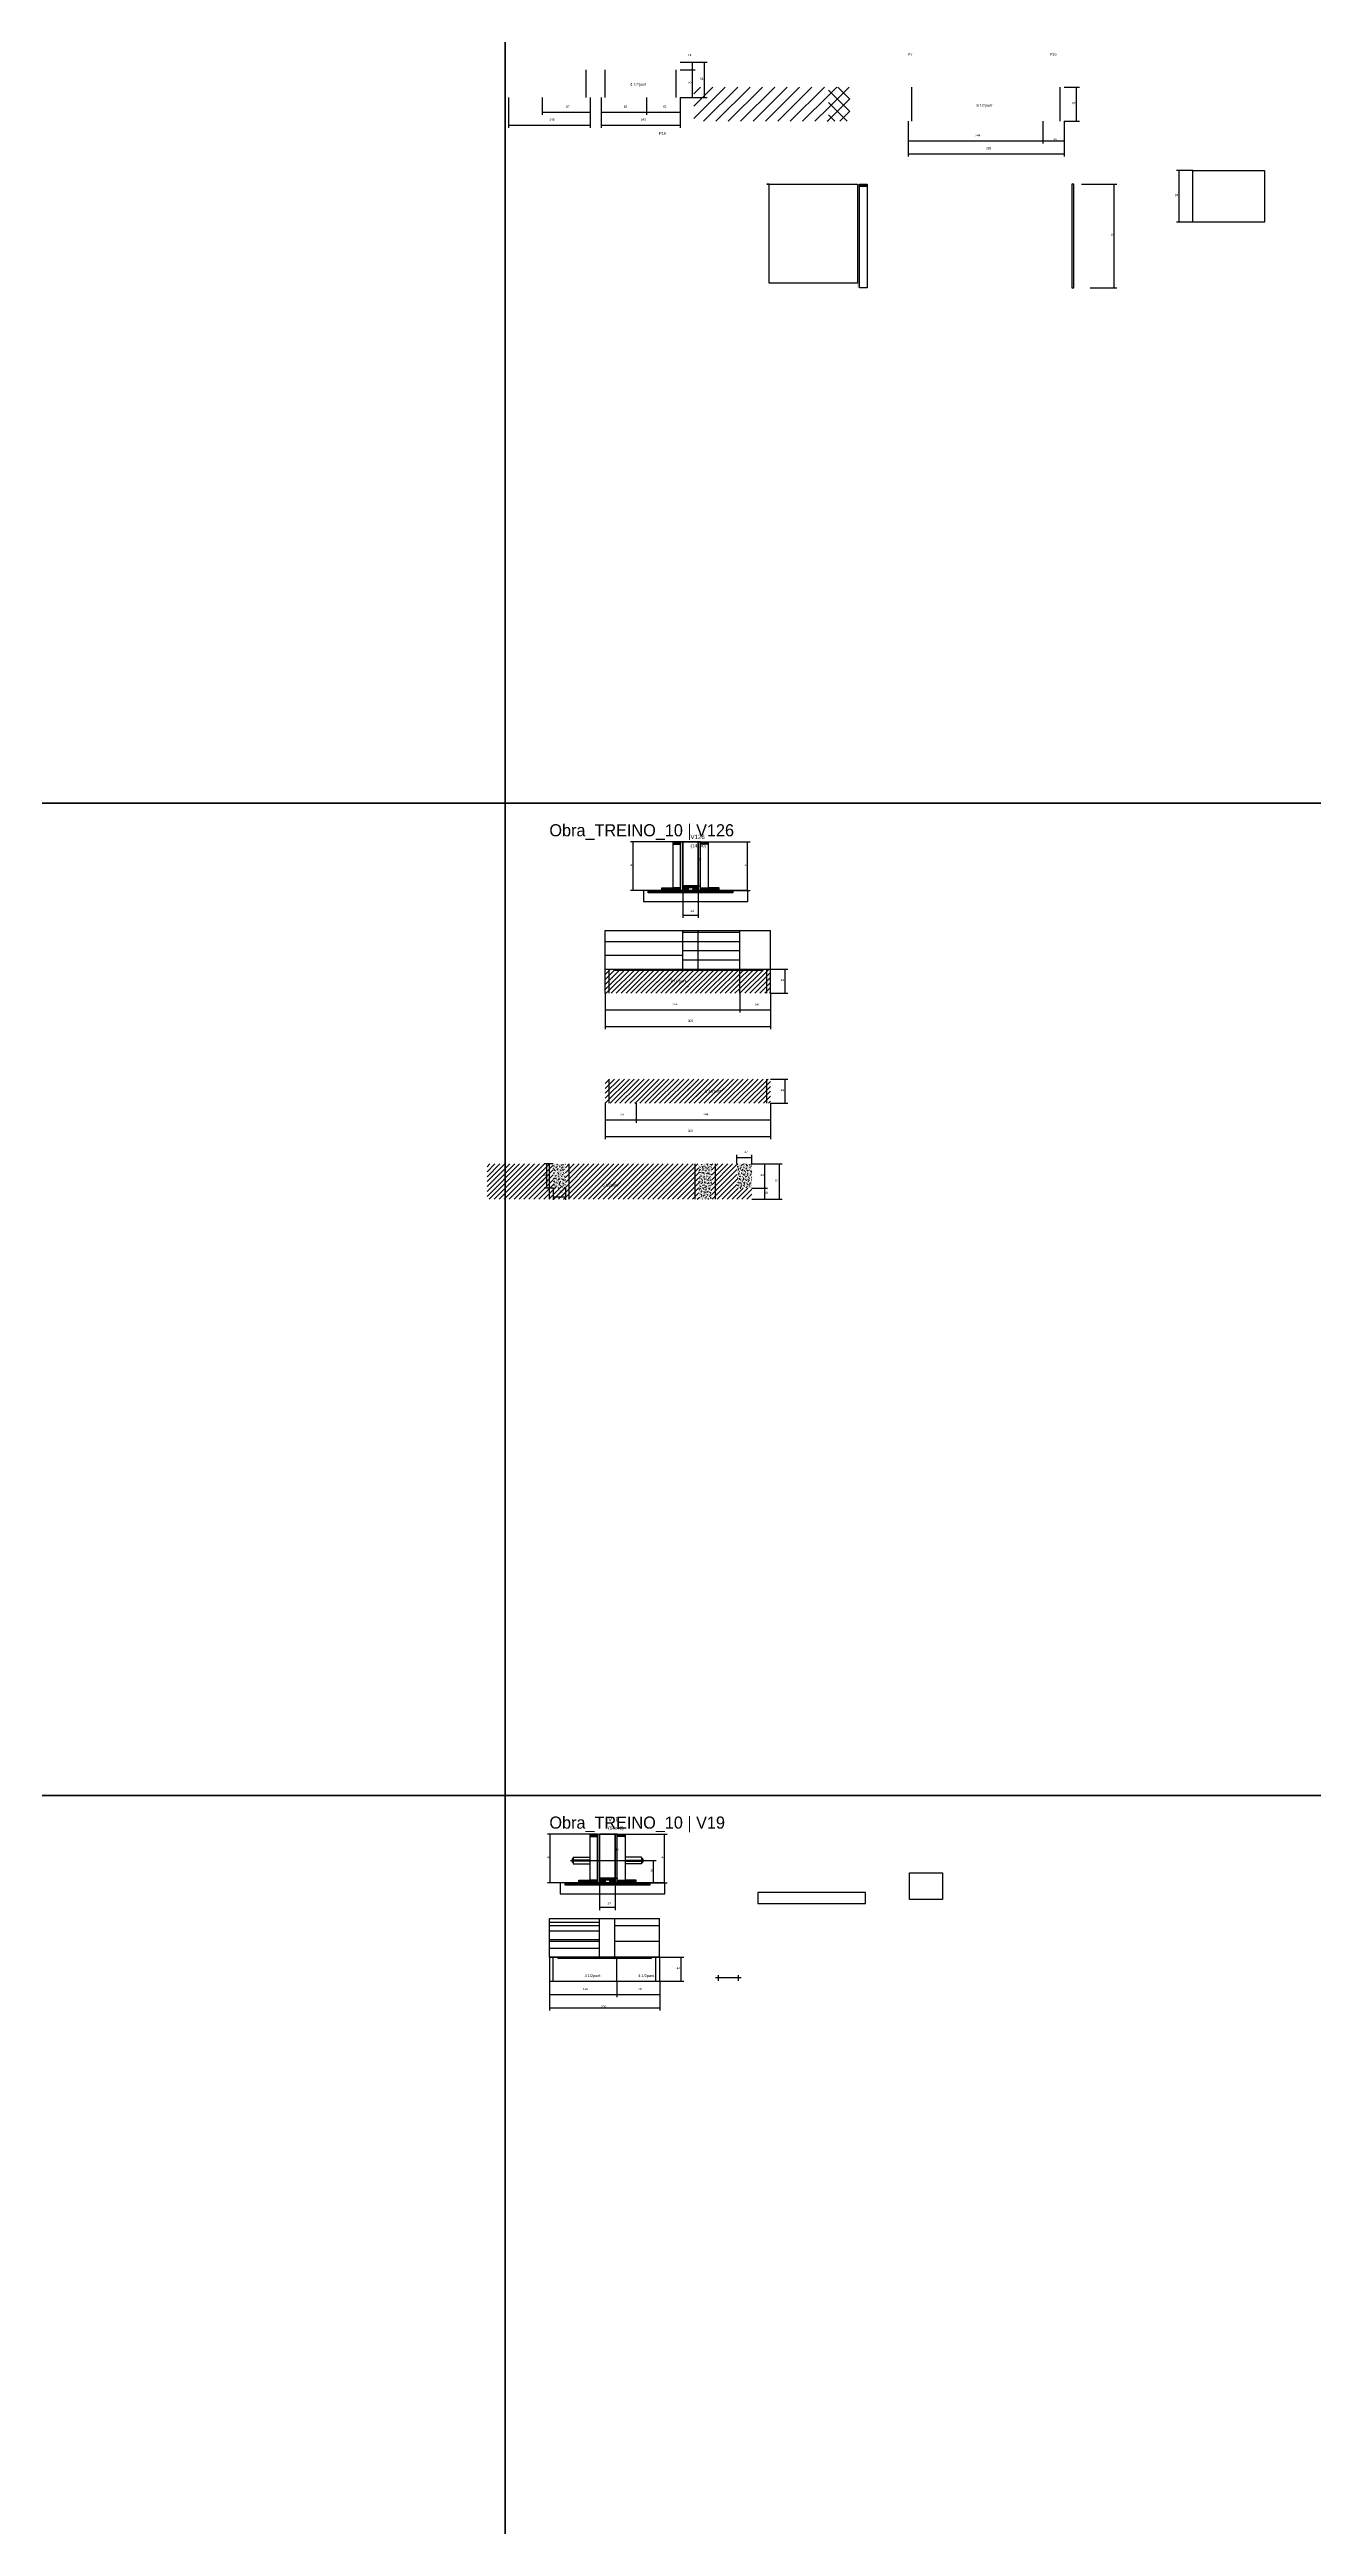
# Model space of a CAD drawing. Header units: metres. Extents: x -41 to 34840, y -36000 to 1848.
# Drawn here: x 10774 to 13065, y -17526 to -13033 of the extents above; entities that cross this region are included whole.
import ezdxf

# ---------------------------------------------------------------- set-up
doc = ezdxf.new("R2010")
doc.units = ezdxf.units.M
for name, color, linetype in [('barrote', 126, 'Continuous'), ('CELL_BORDER', 8, 'Continuous'), ('CONCRETO', 251, 'Continuous'), ('COTA', 4, 'Continuous'), ('Cota Seção (2x)', 4, 'Continuous'), ('detalhes', 7, 'Continuous'), ('Hachura', 253, 'Continuous'), ('LABEL_ID', 3, 'Continuous'), ('Madeira', 126, 'Continuous'), ('NOMENCLATURA', 7, 'Continuous'), ('Painéis', 200, 'Continuous'), ('REAPROVEITAMENTO', 251, 'Continuous'), ('SARR_2.2x7', 40, 'Continuous'), ('SCO-___-LAJ', 4, 'Continuous'), ('TENSOR', 2, 'Continuous'), ('Texto Seção', 7, 'Continuous')]:
    doc.layers.add(name, color=color, linetype=linetype)

msp = doc.modelspace()

# ---------------------------------------------------------------- hatches: boundary and pattern name
at = {"layer": 'COTA'}
h = msp.add_hatch(dxfattribs=at)
h.set_pattern_fill('AR-CONC', scale=0.03)
h.paths.add_polyline_path([(11687, -15098.3), (11709, -15098.3), (11709, -15098.3), (11709, -15054.3), (11709, -15054.3), (11687, -15054.3), (11687, -15054.3), (11687, -15098.3)])
h = msp.add_hatch(dxfattribs=at)
h.set_pattern_fill('AR-CONC', scale=0.03)
h.paths.add_polyline_path([(11951, -15118.3), (11974, -15118.3), (11974, -15054.3), (11951, -15054.3)])
h = msp.add_hatch(dxfattribs=at)
h.set_pattern_fill('AR-CONC', scale=0.03)
h.paths.add_polyline_path([(12047, -15054.3), (12020, -15054.3), (12020, -15098.3), (12047, -15098.3)])
at = {"layer": 'Hachura'}
h = msp.add_hatch(color=8, dxfattribs=at)
h.dxf.hatch_style = 1
h.paths.add_polyline_path([(12242.4, -13276.9), (12238.4, -13276.9), (12238.4, -13276.9), (12238.4, -13464.9), (12238.4, -13464.9), (12242.4, -13464.9), (12242.4, -13464.9), (12242.4, -13276.9)])
h = msp.add_hatch(dxfattribs=at)
h.set_pattern_fill('ANSI31', scale=0.5)
h.paths.add_polyline_path([(12242.4, -13281.3), (12242.4, -13276.9), (12242.4, -13276.9), (12256.4, -13276.9), (12256.4, -13276.9), (12256.4, -13281.3), (12256.4, -13281.3), (12242.4, -13281.3)])
h = msp.add_hatch(dxfattribs=at)
h.set_pattern_fill('ANSI31', scale=0.5)
h.paths.add_polyline_path([(11917.8, -14474.4), (11917.8, -14470), (11917.8, -14470), (11903.8, -14470), (11903.8, -14470), (11903.8, -14474.4), (11903.8, -14474.4), (11917.8, -14474.4)])
h = msp.add_hatch(color=8, dxfattribs=at)
h.dxf.hatch_style = 1
h.paths.add_polyline_path([(11917.8, -14470), (11921.8, -14470), (11921.8, -14470), (11921.8, -14558), (11921.8, -14558), (11917.8, -14558), (11917.8, -14558), (11917.8, -14470)])
h = msp.add_hatch(color=8, dxfattribs=at)
h.dxf.hatch_style = 1
h.paths.add_polyline_path([(11953.7, -14470), (11949.7, -14470), (11949.7, -14470), (11949.8, -14558), (11949.8, -14558), (11953.8, -14558), (11953.8, -14558), (11953.7, -14470)])
h = msp.add_hatch(dxfattribs=at)
h.set_pattern_fill('ANSI31', scale=0.5)
h.paths.add_polyline_path([(11953.7, -14474.4), (11953.7, -14470), (11953.7, -14470), (11967.7, -14470), (11967.7, -14470), (11967.7, -14474.4), (11967.7, -14474.4), (11953.7, -14474.4)])
h = msp.add_hatch(dxfattribs=at)
h.set_pattern_fill('ANSI31', scale=0.5)
h.paths.add_polyline_path([(11883.8, -14558), (11883.8, -14553.6), (11883.8, -14553.6), (11903.8, -14553.6), (11903.8, -14553.6), (11903.8, -14558), (11903.8, -14558), (11883.8, -14558)])
h = msp.add_hatch(dxfattribs=at)
h.set_pattern_fill('ANSI31', scale=0.5)
h.paths.add_polyline_path([(11917.8, -14558), (11917.8, -14553.6), (11917.8, -14553.6), (11903.8, -14553.6), (11903.8, -14553.6), (11903.8, -14558), (11903.8, -14558), (11917.8, -14558)])
h = msp.add_hatch(color=8, dxfattribs=at)
h.dxf.hatch_style = 1
h.paths.add_polyline_path([(11921.8, -14553.6), (11921.8, -14550), (11921.8, -14550), (11949.8, -14550), (11949.8, -14550), (11949.8, -14553.6), (11949.8, -14553.6), (11921.8, -14553.6)])
h = msp.add_hatch(dxfattribs=at)
h.set_pattern_fill('ANSI31', scale=0.5)
h.paths.add_polyline_path([(11921.8, -14558), (11921.8, -14553.6), (11921.8, -14553.6), (11931.8, -14553.6), (11931.8, -14553.6), (11931.8, -14558), (11931.8, -14558), (11921.8, -14558)])
h = msp.add_hatch(dxfattribs=at)
h.set_pattern_fill('ANSI31', scale=0.5)
h.paths.add_polyline_path([(11949.8, -14558), (11949.8, -14553.6), (11949.8, -14553.6), (11939.8, -14553.6), (11939.8, -14553.6), (11939.8, -14558), (11939.8, -14558), (11949.8, -14558)])
h = msp.add_hatch(dxfattribs=at)
h.set_pattern_fill('ANSI31', scale=0.5)
h.paths.add_polyline_path([(11953.8, -14558), (11953.8, -14553.6), (11953.8, -14553.6), (11967.8, -14553.6), (11967.8, -14553.6), (11967.8, -14558), (11967.8, -14558), (11953.8, -14558)])
h = msp.add_hatch(dxfattribs=at)
h.set_pattern_fill('ANSI31', scale=0.5)
h.paths.add_polyline_path([(11987.8, -14558), (11987.8, -14553.6), (11987.8, -14553.6), (11967.8, -14553.6), (11967.8, -14553.6), (11967.8, -14558), (11967.8, -14558), (11987.8, -14558)])
h = msp.add_hatch(dxfattribs=at)
h.set_pattern_fill('ANSI31', scale=2)
h.paths.add_polyline_path([(12025.1, -14744.7), (12025.1, -14700.7), (11781.1, -14700.7), (11781.1, -14744.7)])
h = msp.add_hatch(dxfattribs=at)
h.set_pattern_fill('ANSI31', scale=2)
h.paths.add_polyline_path([(11863.5, -14733.1), (11931.1, -14733.1), (11931.1, -14733.1), (11936.6, -14717.1), (11936.6, -14717.1), (11869, -14717.1), (11869, -14717.1), (11863.5, -14733.1)])
h = msp.add_hatch(dxfattribs=at)
h.set_pattern_fill('ANSI31', scale=2)
h.paths.add_polyline_path([(12081.1, -14744.7), (12081.1, -14700.7), (12025.1, -14700.7), (12025.1, -14744.7)])
h = msp.add_hatch(dxfattribs=at)
h.set_pattern_fill('ANSI31', scale=2)
h.paths.add_polyline_path([(11781.1, -14900.3), (11781.1, -14944.3), (11837.1, -14944.3), (11837.1, -14900.3)])
h = msp.add_hatch(dxfattribs=at)
h.set_pattern_fill('ANSI31', scale=2)
h.paths.add_polyline_path([(12081.1, -14944.3), (12081.1, -14900.3), (11837.1, -14900.3), (11837.1, -14944.3)])
h = msp.add_hatch(dxfattribs=at)
h.set_pattern_fill('ANSI31', scale=2)
h.paths.add_polyline_path([(11926, -14932.7), (11993.7, -14932.7), (11993.7, -14932.7), (11999.2, -14916.7), (11999.2, -14916.7), (11931.5, -14916.7), (11931.5, -14916.7), (11926, -14932.7)])
h = msp.add_hatch(dxfattribs=at)
h.set_pattern_fill('ANSI31', scale=2)
h.paths.add_polyline_path([(11709, -15118.3), (11709, -15098.3), (11687, -15098.3), (11687, -15054.3), (11567, -15054.3), (11567, -15118.3)])
h = msp.add_hatch(dxfattribs=at)
h.set_pattern_fill('ANSI31', scale=2)
h.paths.add_polyline_path([(11677.1, -15087.1), (11677.1, -15064.9), (11677.1, -15064.9), (11656.6, -15064.9), (11656.6, -15064.9), (11656.6, -15087.1), (11656.6, -15087.1), (11677.1, -15087.1)])
h = msp.add_hatch(dxfattribs=at)
h.set_pattern_fill('ANSI31', scale=2)
h.paths.add_polyline_path([(11687.8, -15116), (11708.8, -15116), (11708.8, -15116), (11708.8, -15095.4), (11708.8, -15095.4), (11687.8, -15095.4), (11687.8, -15095.4), (11687.8, -15116)])
h = msp.add_hatch(dxfattribs=at)
h.set_pattern_fill('ANSI31', scale=2)
h.paths.add_polyline_path([(11951, -15118.3), (11951, -15054.3), (11709, -15054.3), (11709, -15118.3)])
h = msp.add_hatch(dxfattribs=at)
h.set_pattern_fill('ANSI31', scale=2)
h.paths.add_polyline_path([(11740, -15103.2), (11807.6, -15103.2), (11807.6, -15103.2), (11813.1, -15087.2), (11813.1, -15087.2), (11745.5, -15087.2), (11745.5, -15087.2), (11740, -15103.2)])
h = msp.add_hatch(dxfattribs=at)
h.set_pattern_fill('ANSI31', scale=2)
h.paths.add_polyline_path([(12020, -15054.3), (11974, -15054.3), (11974, -15118.3), (12047, -15118.3), (12047, -15098.3), (12020, -15098.3)])
h = msp.add_hatch(dxfattribs=at)
h.set_pattern_fill('ANSI31', scale=0.5)
h.paths.add_polyline_path([(11767.1, -16274.4), (11767.1, -16270), (11767.1, -16270), (11753.1, -16270), (11753.1, -16270), (11753.1, -16274.4), (11753.1, -16274.4), (11767.1, -16274.4)])
h = msp.add_hatch(color=8, dxfattribs=at)
h.dxf.hatch_style = 1
h.paths.add_polyline_path([(11767.1, -16270), (11771.1, -16270), (11771.1, -16270), (11771.1, -16358), (11771.1, -16358), (11767.1, -16358), (11767.1, -16358), (11767.1, -16270)])
h = msp.add_hatch(color=8, dxfattribs=at)
h.dxf.hatch_style = 1
h.paths.add_polyline_path([(11803.1, -16270), (11799.1, -16270), (11799.1, -16270), (11799.1, -16358), (11799.1, -16358), (11803.1, -16358), (11803.1, -16358), (11803.1, -16270)])
h = msp.add_hatch(dxfattribs=at)
h.set_pattern_fill('ANSI31', scale=0.5)
h.paths.add_polyline_path([(11803.1, -16274.4), (11803.1, -16270), (11803.1, -16270), (11817.1, -16270), (11817.1, -16270), (11817.1, -16274.4), (11817.1, -16274.4), (11803.1, -16274.4)])
h = msp.add_hatch(dxfattribs=at)
h.set_pattern_fill('ANSI31', scale=0.5)
h.paths.add_polyline_path([(11733.1, -16358), (11733.1, -16353.6), (11733.1, -16353.6), (11753.1, -16353.6), (11753.1, -16353.6), (11753.1, -16358), (11753.1, -16358), (11733.1, -16358)])
h = msp.add_hatch(dxfattribs=at)
h.set_pattern_fill('ANSI31', scale=0.5)
h.paths.add_polyline_path([(11767.1, -16358), (11767.1, -16353.6), (11767.1, -16353.6), (11753.1, -16353.6), (11753.1, -16353.6), (11753.1, -16358), (11753.1, -16358), (11767.1, -16358)])
h = msp.add_hatch(color=8, dxfattribs=at)
h.dxf.hatch_style = 1
h.paths.add_polyline_path([(11771.1, -16353.6), (11771.1, -16350), (11771.1, -16350), (11799.1, -16350), (11799.1, -16350), (11799.1, -16353.6), (11799.1, -16353.6), (11771.1, -16353.6)])
h = msp.add_hatch(dxfattribs=at)
h.set_pattern_fill('ANSI31', scale=0.5)
h.paths.add_polyline_path([(11771.1, -16358), (11771.1, -16353.6), (11771.1, -16353.6), (11781.1, -16353.6), (11781.1, -16353.6), (11781.1, -16358), (11781.1, -16358), (11771.1, -16358)])
h = msp.add_hatch(dxfattribs=at)
h.set_pattern_fill('ANSI31', scale=0.5)
h.paths.add_polyline_path([(11799.1, -16358), (11799.1, -16353.6), (11799.1, -16353.6), (11789.1, -16353.6), (11789.1, -16353.6), (11789.1, -16358), (11789.1, -16358), (11799.1, -16358)])
h = msp.add_hatch(dxfattribs=at)
h.set_pattern_fill('ANSI31', scale=0.5)
h.paths.add_polyline_path([(11803.1, -16358), (11803.1, -16353.6), (11803.1, -16353.6), (11817.1, -16353.6), (11817.1, -16353.6), (11817.1, -16358), (11817.1, -16358), (11803.1, -16358)])
h = msp.add_hatch(dxfattribs=at)
h.set_pattern_fill('ANSI31', scale=0.5)
h.paths.add_polyline_path([(11837.1, -16358), (11837.1, -16353.6), (11837.1, -16353.6), (11817.1, -16353.6), (11817.1, -16353.6), (11817.1, -16358), (11817.1, -16358), (11837.1, -16358)])
at = {"layer": 'REAPROVEITAMENTO'}
h = msp.add_hatch(dxfattribs=at)
h.set_pattern_fill('ANSI31', scale=5)
h.paths.add_polyline_path([(11941.8, -13162.9), (12185.8, -13162.9), (12185.8, -13162.9), (12185.8, -13100.9), (12185.8, -13100.9), (11941.8, -13100.9), (11941.8, -13100.9), (11941.8, -13162.9)])
h = msp.add_hatch(dxfattribs=at)
h.set_pattern_fill('ANSI37', scale=5)
h.paths.add_polyline_path([(12224.8, -13100.9), (12185.8, -13100.9), (12185.8, -13100.9), (12185.8, -13162.9), (12185.8, -13162.9), (12224.8, -13162.9), (12224.8, -13162.9), (12224.8, -13100.9)])

# ---------------------------------------------------------------- linework, layer by layer
for p, q in [((11721.1, -16315), (11721.1, -16321)), ((11723.1, -16315), (11721.1, -16315)), ((11723.1, -16321), (11721.1, -16321)), ((11723.1, -16312), (11723.1, -16324)), ((11723.1, -16312), (11753.1, -16312)), ((11753.1, -16317), (11723.1, -16317)), ((11753.1, -16319), (11723.1, -16319)), ((11723.1, -16324), (11753.1, -16324)), ((11847.1, -16312), (11817.1, -16312)), ((11817.1, -16317), (11847.1, -16317)), ((11817.1, -16319), (11847.1, -16319)), ((11847.1, -16324), (11817.1, -16324)), ((11847.1, -16312), (11847.1, -16324)), ((11849.1, -16315), (11847.1, -16315)), ((11847.1, -16321), (11849.1, -16321)), ((11849.1, -16315), (11849.1, -16321))]:
    msp.add_line(p, q)
msp.add_lwpolyline([(12332.7, -16340.3), (12392.7, -16340.3), (12392.7, -16388.7), (12332.7, -16388.7)], close=True)
at = {"layer": 'barrote'}
for points in [[(11850.3, -14578), (12039.9, -14578), (12039.9, -14558), (11850.3, -14558)], [(11699.7, -16378), (11889.3, -16378), (11889.3, -16358), (11699.7, -16358)], [(12058, -16395.7), (12253.1, -16395.7), (12253.1, -16375.7), (12058, -16375.7)]]:
    msp.add_lwpolyline(points, close=True, dxfattribs=at)
at = {"layer": 'CELL_BORDER'}
for points in [[(8700, -14400), (11600, -14400), (11600, -12600), (8700, -12600)], [(11600, -14400), (14500, -14400), (14500, -12600), (11600, -12600)], [(8700, -16200), (11600, -16200), (11600, -14400), (8700, -14400)], [(11600, -16200), (14500, -16200), (14500, -14400), (11600, -14400)], [(8700, -18000), (11600, -18000), (11600, -16200), (8700, -16200)], [(11600, -18000), (14500, -18000), (14500, -16200), (11600, -16200)]]:
    msp.add_lwpolyline(points, close=True, dxfattribs=at)
at = {"layer": 'CONCRETO'}
for points in [[(12074.4, -13276.9), (12074.4, -13276.9), (12238.4, -13276.9), (12238.4, -13300.9), (12238.4, -13300.9), (12238.4, -13456.9), (12078.4, -13456.9), (12078.4, -13276.9)], [(11921.8, -14470), (11921.8, -14470), (11921.8, -14470), (11921.8, -14470), (11949.8, -14470), (11949.8, -14470), (11949.8, -14470), (11949.8, -14550), (11921.8, -14550), (11921.8, -14470)], [(11921.8, -14550), (11949.8, -14550), (11949.8, -14470), (11921.8, -14470)], [(11771.1, -16270), (11771.1, -16270), (11771.1, -16270), (11771.1, -16270), (11799.1, -16270), (11799.1, -16270), (11799.1, -16270), (11799.1, -16350), (11771.1, -16350), (11771.1, -16270)], [(11771.1, -16350), (11799.1, -16350), (11799.1, -16270), (11771.1, -16270)]]:
    msp.add_lwpolyline(points, close=True, dxfattribs=at)
at = {"layer": 'COTA'}
for p, q in [((11916.9, -13055.8), (11944.3, -13055.8)), ((11916.9, -13055.8), (11965.9, -13055.8)), ((11916.9, -13069.8), (11944.3, -13069.8)), ((11916.9, -13069.8), (11944.3, -13069.8)), ((11939.3, -13069.8), (11939.3, -13055.8)), ((11939.3, -13119.8), (11939.3, -13069.8)), ((11960.9, -13119.8), (11960.9, -13055.8)), ((12613.3, -13100.9), (12640.8, -13100.9)), ((12635.8, -13162.9), (12635.8, -13100.9)), ((11605.9, -13119.8), (11605.9, -13174.9)), ((11666.9, -13119.8), (11666.9, -13151.3)), ((11666.9, -13146.3), (11753.9, -13146.3)), ((11753.9, -13119.8), (11753.9, -13151.3)), ((11753.9, -13119.8), (11753.9, -13174.9)), ((11773.9, -13119.8), (11773.9, -13151.3)), ((11773.9, -13119.8), (11773.9, -13174.9)), ((11773.9, -13146.3), (11855.9, -13146.3)), ((11855.9, -13119.8), (11855.9, -13151.3)), ((11855.9, -13119.8), (11855.9, -13151.3)), ((11855.9, -13146.3), (11916.9, -13146.3)), ((11916.9, -13119.8), (11916.9, -13151.3)), ((11916.9, -13119.8), (11916.9, -13174.9)), ((11916.9, -13119.8), (11944.3, -13119.8)), ((11916.9, -13119.8), (11965.9, -13119.8)), ((12330.3, -13162.9), (12330.3, -13203.5)), ((12330.3, -13162.9), (12330.3, -13227)), ((12574.3, -13162.9), (12574.3, -13203.5)), ((12574.3, -13162.9), (12574.3, -13203.5)), ((12613.3, -13162.9), (12613.3, -13203.5)), ((12613.3, -13162.9), (12613.3, -13227)), ((12613.3, -13162.9), (12640.8, -13162.9)), ((11605.9, -13169.9), (11753.9, -13169.9)), ((11773.9, -13169.9), (11916.9, -13169.9)), ((12330.3, -13198.5), (12574.3, -13198.5)), ((12574.3, -13198.5), (12613.3, -13198.5)), ((12330.3, -13222), (12613.3, -13222)), ((12846.3, -13252), (12817, -13252)), ((12822, -13346), (12822, -13252)), ((12644.9, -13276.9), (12708.8, -13276.9)), ((12703.8, -13464.9), (12703.8, -13276.9)), ((12846.3, -13346), (12817, -13346)), ((12660.5, -13464.9), (12708.8, -13464.9)), ((11921.8, -14470), (11827.1, -14470)), ((11832.1, -14558), (11832.1, -14470)), ((11967.7, -14470), (12044.2, -14470)), ((12039.2, -14558), (12039.2, -14470)), ((11921.8, -14553.6), (11921.8, -14607.8)), ((11949.8, -14553.6), (11949.8, -14607.8)), ((11883.8, -14558), (11827.1, -14558)), ((11987.8, -14558), (12044.2, -14558)), ((11921.8, -14602.8), (11949.8, -14602.8)), ((12081.1, -14700.7), (12112.3, -14700.7)), ((12107.3, -14744.7), (12107.3, -14700.7)), ((11781.1, -14744.7), (11781.1, -14809.9)), ((11781.1, -14744.7), (11781.1, -14779.8)), ((11781.1, -14774.8), (12025.1, -14774.8)), ((12025.1, -14744.7), (12025.1, -14779.8)), ((12025.1, -14744.7), (12025.1, -14779.8)), ((12025.1, -14774.8), (12081.1, -14774.8)), ((12081.1, -14744.7), (12081.1, -14809.9)), ((12081.1, -14744.7), (12081.1, -14779.8)), ((12081.1, -14744.7), (12112.3, -14744.7)), ((11781.1, -14804.9), (12081.1, -14804.9)), ((12081.1, -14900.3), (12112.3, -14900.3)), ((12107.3, -14944.3), (12107.3, -14900.3)), ((11781.1, -14944.3), (11781.1, -15009.5)), ((11781.1, -14944.3), (11781.1, -14979.4)), ((11837.1, -14944.3), (11837.1, -14979.4)), ((11837.1, -14944.3), (11837.1, -14979.4)), ((12081.1, -14944.3), (12081.1, -15009.5)), ((12081.1, -14944.3), (12081.1, -14979.4)), ((12081.1, -14944.3), (12112.3, -14944.3)), ((11781.1, -14974.4), (11837.1, -14974.4)), ((11781.1, -15004.5), (12081.1, -15004.5)), ((11837.1, -14974.4), (12081.1, -14974.4)), ((12020, -15054.3), (12020, -15037.6)), ((12020, -15042.6), (12047, -15042.6)), ((12047, -15054.3), (12047, -15037.6)), ((11687, -15054.3), (11670.4, -15054.3)), ((11675.4, -15098.3), (11675.4, -15054.3)), ((12047, -15054.3), (12075.5, -15054.3)), ((12047, -15054.3), (12102.3, -15054.3)), ((12070.5, -15098.3), (12070.5, -15054.3)), ((12097.3, -15118.3), (12097.3, -15054.3)), ((11687, -15098.3), (11670.4, -15098.3)), ((11687, -15098.3), (11687, -15119.1)), ((11687, -15114.1), (11709, -15114.1)), ((11709, -15098.3), (11709, -15119.1)), ((12047, -15098.3), (12075.5, -15098.3)), ((12047, -15098.3), (12075.5, -15098.3)), ((12047, -15118.3), (12075.5, -15118.3)), ((12047, -15118.3), (12102.3, -15118.3)), ((12070.5, -15118.3), (12070.5, -15098.3)), ((11753.1, -16270), (11676.5, -16270)), ((11681.5, -16358), (11681.5, -16270)), ((11817.1, -16270), (11893.6, -16270)), ((11888.6, -16358), (11888.6, -16270)), ((11771.1, -16353.6), (11771.1, -16407.7)), ((11799.1, -16353.6), (11799.1, -16407.7)), ((11850.3, -16318), (11873.8, -16318)), ((11868.8, -16358), (11868.8, -16318)), ((11733.1, -16358), (11676.5, -16358)), ((11837.1, -16358), (11893.6, -16358)), ((11850.3, -16358), (11873.8, -16358)), ((11771.1, -16402.7), (11799.1, -16402.7))]:
    msp.add_line(p, q, dxfattribs=at)
at = {"layer": 'Cota Seção (2x)'}
for p, q in [((11949.7, -14470), (11954.8, -14470)), ((11949.8, -14550), (11949.8, -14470)), ((11949.8, -14550), (11954.8, -14550)), ((11799.1, -16350), (11799.1, -16270)), ((11799.1, -16270), (11804.1, -16270)), ((11799.1, -16350), (11804.1, -16350)), ((11880, -16492.9), (11924, -16492.9)), ((11919, -16536.9), (11919, -16492.9)), ((11680, -16536.9), (11680, -16589.8)), ((11680, -16536.9), (11680, -16565.9)), ((11680, -16560.9), (11802, -16560.9)), ((11802, -16536.9), (11802, -16565.9)), ((11802, -16536.9), (11802, -16565.9)), ((11802, -16560.9), (11880, -16560.9)), ((11880, -16536.9), (11880, -16589.8)), ((11880, -16536.9), (11924, -16536.9)), ((11880, -16536.9), (11880, -16565.9)), ((11680, -16584.8), (11880, -16584.8))]:
    msp.add_line(p, q, dxfattribs=at)
at = {"layer": 'detalhes'}
for p, q in [((12027.5, -16530.9), (11981.2, -16530.9)), ((11986.2, -16525.9), (11986.2, -16535.9)), ((12022.5, -16525.9), (12022.5, -16535.9))]:
    msp.add_line(p, q, dxfattribs=at)
at = {"layer": 'Madeira'}
for points in [[(12242.4, -13281.3), (12242.4, -13276.9), (12256.4, -13276.9), (12256.4, -13281.3)], [(12242.4, -13276.9), (12256.4, -13276.9), (12256.4, -13464.9), (12242.4, -13464.9)], [(11917.8, -14474.4), (11917.8, -14470), (11903.8, -14470), (11903.8, -14474.4)], [(11917.8, -14470), (11903.8, -14470), (11903.8, -14558), (11917.8, -14558)], [(11953.7, -14474.4), (11953.7, -14470), (11967.7, -14470), (11967.7, -14474.4)], [(11953.7, -14470), (11967.7, -14470), (11967.8, -14558), (11953.8, -14558)], [(11883.8, -14558), (11883.8, -14553.6), (11903.8, -14553.6), (11903.8, -14558)], [(11917.8, -14558), (11917.8, -14553.6), (11903.8, -14553.6), (11903.8, -14558)], [(11921.8, -14558), (11921.8, -14553.6), (11931.8, -14553.6), (11931.8, -14558)], [(11949.8, -14558), (11949.8, -14553.6), (11939.8, -14553.6), (11939.8, -14558)], [(11953.8, -14558), (11953.8, -14553.6), (11967.8, -14553.6), (11967.8, -14558)], [(11987.8, -14558), (11987.8, -14553.6), (11967.8, -14553.6), (11967.8, -14558)], [(11850.3, -14578), (12039.9, -14578), (12039.9, -14558), (11850.3, -14558)], [(11767.1, -16274.4), (11767.1, -16270), (11753.1, -16270), (11753.1, -16274.4)], [(11767.1, -16270), (11753.1, -16270), (11753.1, -16358), (11767.1, -16358)], [(11803.1, -16274.4), (11803.1, -16270), (11817.1, -16270), (11817.1, -16274.4)], [(11803.1, -16270), (11817.1, -16270), (11817.1, -16358), (11803.1, -16358)], [(11733.1, -16358), (11733.1, -16353.6), (11753.1, -16353.6), (11753.1, -16358)], [(11767.1, -16358), (11767.1, -16353.6), (11753.1, -16353.6), (11753.1, -16358)], [(11771.1, -16358), (11771.1, -16353.6), (11781.1, -16353.6), (11781.1, -16358)], [(11799.1, -16358), (11799.1, -16353.6), (11789.1, -16353.6), (11789.1, -16358)], [(11803.1, -16358), (11803.1, -16353.6), (11817.1, -16353.6), (11817.1, -16358)], [(11837.1, -16358), (11837.1, -16353.6), (11817.1, -16353.6), (11817.1, -16358)], [(11699.7, -16378), (11889.3, -16378), (11889.3, -16358), (11699.7, -16358)]]:
    msp.add_lwpolyline(points, close=True, dxfattribs=at)
at = {"layer": 'Painéis'}
for p, q in [((11921.8, -14558), (11921.8, -14470)), ((11949.8, -14558), (11949.8, -14470)), ((11921.8, -14550), (11949.8, -14550)), ((11921.8, -14553.6), (11921.8, -14550)), ((11949.8, -14553.6), (11949.8, -14550)), ((11781.1, -14630.7), (11922, -14630.7)), ((11781.1, -14700.7), (11781.1, -14630.7)), ((11922, -14700.7), (11922, -14630.7)), ((11922, -14630.7), (11950, -14630.7)), ((11922, -14700.7), (11922, -14630.7)), ((11950, -14700.7), (11950, -14630.7)), ((11950, -14630.7), (12025, -14630.7)), ((11950, -14700.7), (11950, -14630.7)), ((12025, -14700.7), (12025, -14630.7)), ((12025, -14630.7), (12081, -14630.7)), ((12025, -14700.7), (12025, -14630.7)), ((12081, -14700.7), (12081, -14630.7)), ((11781.1, -14700.7), (12081.1, -14700.7)), ((11781.1, -14744.7), (11781.1, -14700.7)), ((11781.1, -14700.7), (11922, -14700.7)), ((11922, -14700.7), (11950, -14700.7)), ((11950, -14700.7), (12025, -14700.7)), ((12025, -14700.7), (12081, -14700.7)), ((12025.1, -14744.7), (12025.1, -14700.7)), ((12081.1, -14744.7), (12081.1, -14700.7)), ((11771.1, -16358), (11771.1, -16270)), ((11799.1, -16358), (11799.1, -16270)), ((11771.1, -16350), (11799.1, -16350)), ((11771.1, -16353.6), (11771.1, -16350)), ((11799.1, -16353.6), (11799.1, -16350)), ((11680, -16422.9), (11770.8, -16422.9)), ((11680, -16492.9), (11680, -16422.9)), ((11770.8, -16492.9), (11770.8, -16422.9)), ((11770.8, -16422.9), (11798.8, -16422.9)), ((11770.8, -16492.9), (11770.8, -16422.9)), ((11798.8, -16492.9), (11798.8, -16422.9)), ((11798.8, -16422.9), (11879.8, -16422.9)), ((11798.8, -16492.9), (11798.8, -16422.9)), ((11879.8, -16492.9), (11879.8, -16422.9)), ((11680, -16492.9), (11880, -16492.9)), ((11680, -16492.9), (11770.8, -16492.9)), ((11770.8, -16492.9), (11798.8, -16492.9)), ((11798.8, -16492.9), (11879.8, -16492.9)), ((11802, -16536.9), (11802, -16492.9)), ((11880, -16536.9), (11880, -16492.9))]:
    msp.add_line(p, q, dxfattribs=at)
for points in [[(12846.3, -13252), (12976.3, -13252), (12976.3, -13346), (12846.3, -13346)], [(12630.9, -13276.9), (12626.9, -13276.9), (12626.9, -13464.9), (12630.9, -13464.9)], [(11917.8, -14470), (11921.8, -14470), (11921.8, -14558), (11917.8, -14558)], [(11953.7, -14470), (11949.7, -14470), (11949.8, -14558), (11953.8, -14558)], [(11921.8, -14553.6), (11921.8, -14550), (11949.8, -14550), (11949.8, -14553.6)], [(11767.1, -16270), (11771.1, -16270), (11771.1, -16358), (11767.1, -16358)], [(11803.1, -16270), (11799.1, -16270), (11799.1, -16358), (11803.1, -16358)], [(11771.1, -16353.6), (11771.1, -16350), (11799.1, -16350), (11799.1, -16353.6)], [(11680, -16536.9), (11880, -16536.9), (11880, -16492.9), (11680, -16492.9)]]:
    msp.add_lwpolyline(points, close=True, dxfattribs=at)
at = {"layer": 'SARR_2.2x7'}
for p, q in [((11746.9, -13119.8), (11746.9, -13069.8)), ((11780.9, -13119.8), (11780.9, -13069.8)), ((11909.9, -13119.8), (11909.9, -13069.8)), ((12337.3, -13162.9), (12337.3, -13100.9)), ((12606.3, -13162.9), (12606.3, -13100.9)), ((11923, -14633.7), (11949, -14633.7)), ((11951, -14633.7), (12024, -14633.7)), ((11782.1, -14650.5), (11921, -14650.5)), ((11782.1, -14675.6), (11921, -14675.6)), ((11923, -14650.5), (11949, -14650.5)), ((11923, -14667.2), (11949, -14667.2)), ((11923, -14684), (11949, -14684)), ((11951, -14650.5), (12024, -14650.5)), ((11951, -14667.2), (12024, -14667.2)), ((11951, -14684), (12024, -14684)), ((11788.1, -14744.7), (11788.1, -14700.7)), ((11796.1, -14702.9), (12025.1, -14702.9)), ((12025.1, -14702.9), (12066.1, -14702.9)), ((12074.1, -14744.7), (12074.1, -14700.7)), ((11788.1, -14944.3), (11788.1, -14900.3)), ((12074.1, -14944.3), (12074.1, -14900.3)), ((11680, -15118.3), (11680, -15054.3)), ((11716, -15118.3), (11716, -15054.3)), ((11944, -15118.3), (11944, -15054.3)), ((11981, -15118.3), (11981, -15054.3)), ((11681, -16429.4), (11769.8, -16429.4)), ((11681, -16435.7), (11769.8, -16435.7)), ((11799.8, -16435.7), (11878.8, -16435.7)), ((11681, -16445.3), (11769.8, -16445.3)), ((11681, -16461.1), (11769.8, -16461.1)), ((11681, -16464.3), (11769.8, -16464.3)), ((11681, -16477), (11769.8, -16477)), ((11799.8, -16464.3), (11878.8, -16464.3)), ((11687, -16536.9), (11687, -16492.9)), ((11695, -16495.1), (11695, -16492.9)), ((11695, -16495.1), (11802, -16495.1)), ((11802, -16495.1), (11865, -16495.1)), ((11865, -16495.1), (11865, -16492.9)), ((11873, -16536.9), (11873, -16492.9))]:
    msp.add_line(p, q, dxfattribs=at)
at = {"layer": 'SCO-___-LAJ'}
for points in [[(11859.3, -14559.4), (12012.6, -14559.4), (12012.6, -14562.6), (11859.3, -14562.6)], [(11708.7, -16359.3), (11861.9, -16359.3), (11861.9, -16362.5), (11708.7, -16362.5)]]:
    msp.add_lwpolyline(points, close=True, dxfattribs=at)
at = {"layer": 'TENSOR'}
msp.add_line((11718.1, -16318), (11850.3, -16318), dxfattribs=at)

# ---------------------------------------------------------------- texts
at = {"layer": 'COTA'}
for s, p in [('14', (11931.3, -13044.7)), ('50', (11931.2, -13094.8)), ('64', (11952.8, -13087.8)), ('148', (11679.9, -13161.8)), ('87', (11710.4, -13138.2)), ('82', (11814.9, -13138.2)), ('143', (11845.4, -13161.6)), ('61', (11886.4, -13138.2)), ('62', (12627.7, -13131.9)), ('244', (12452.3, -13190.4)), ('39', (12593.8, -13198.5)), ('283', (12471.8, -13213.8)), ('94', (12813.9, -13299)), ('94', (12698.3, -13370.9)), ('44', (11826.6, -14514)), ('44', (12033.7, -14514)), ('14', (11935.8, -14597.3)), ('44', (12099.2, -14722.7)), ('244', (11903.1, -14766.7)), ('56', (12053.1, -14766.7)), ('300', (11931.1, -14796.7)), ('44', (12099.2, -14922.3)), ('56', (11809.1, -14966.3)), ('300', (11931.1, -14996.3)), ('244', (11959.1, -14966.3)), ('27', (12033.5, -15034.5)), ('44', (11667.3, -15076.3)), ('44', (12062.4, -15076.3)), ('64', (12089.2, -15086.3)), ('22', (11698, -15106.1)), ('20', (12070.5, -15108.3)), ('44', (11676, -16314)), ('20', (11863.3, -16338)), ('44', (11883.1, -16314)), ('14', (11785.1, -16397.2))]:
    msp.add_text(s, height=4, dxfattribs=at).set_placement(p)
at = {"layer": 'Cota Seção (2x)'}
for s, p in [('40', (11949.8, -14504)), ('40', (11799.1, -16300)), ('44', (11910.9, -16514.9)), ('122', (11741, -16552.8)), ('78', (11841, -16552.8)), ('200', (11773.5, -16584.8))]:
    msp.add_text(s, height=4, dxfattribs=at).set_placement(p)
at = {"layer": 'LABEL_ID'}
for s, p in [('Obra_TREINO_10 | V126', (11680, -14460)), ('Obra_TREINO_10 | V19', (11680, -16260))]:
    msp.add_text(s, height=22, dxfattribs=at).set_placement(p)
at = {"layer": 'NOMENCLATURA'}
for s, p in [('P7', (12329.9, -13043.8)), ('P16', (12587.4, -13043.8)), ('4 1/2pont', (11826.5, -13098.6)), ('8 1/2pont', (12454.3, -13136.7)), ('P16', (11879, -13187.2)), ('8 1/2pont', (11899.8, -14725.1)), ('8 1/2pont', (11962.4, -14924.7)), ('5 1/2pont', (11776.3, -15095.2)), ('4 1/2pont', (11743.7, -16529.2)), ('4 1/2pont', (11841.2, -16529.2))]:
    msp.add_text(s, height=5, dxfattribs=at).set_placement(p)
at = {"layer": 'Texto Seção'}
for s, height, p in [('V126', 8, (11935.8, -14465)), ('(14x40)', 6, (11935.8, -14480)), ('V19', 8, (11786.5, -16246.7)), ('(14x40)', 6, (11786.5, -16261.7))]:
    msp.add_text(s, height=height, dxfattribs=at).set_placement(p)

doc.saveas('drawing.dxf')
